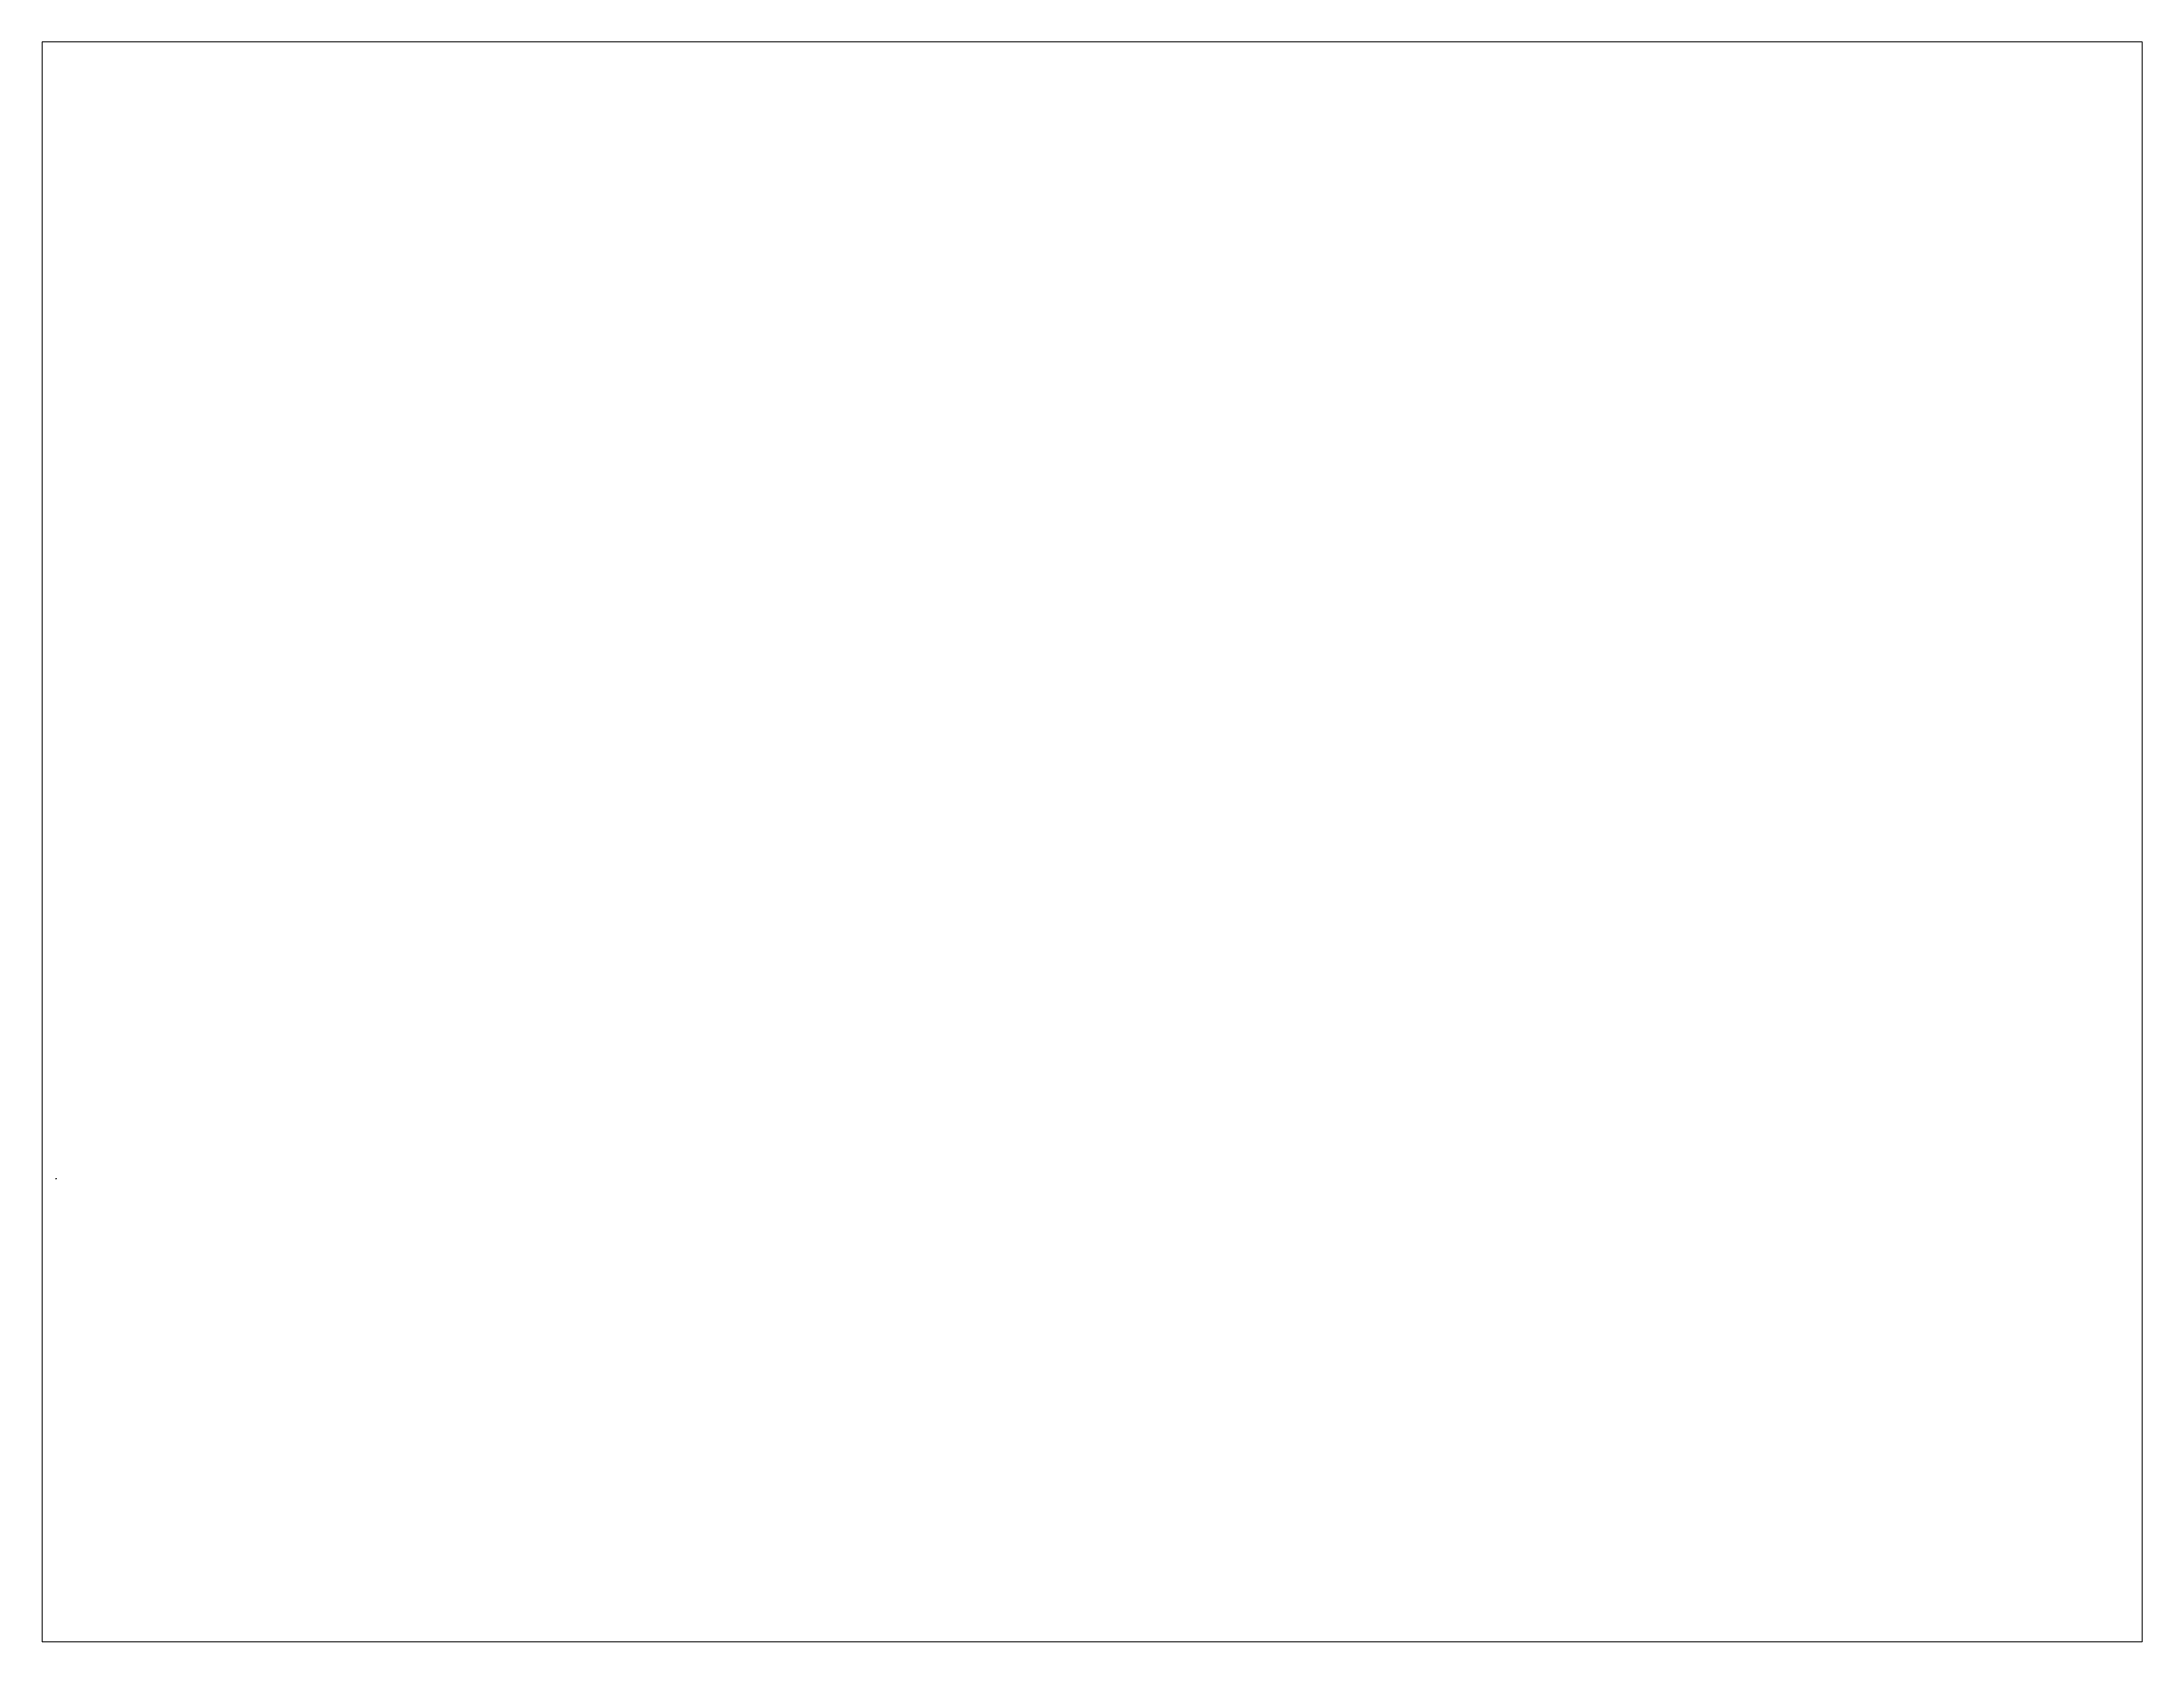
# Paper-space layout 'Layout1' of a CAD drawing. Header units: millimetres. Extents: x 1.05 to 9.45, y 0.8 to 7.2.
# The model-space entities are those that its viewports show. They can reach past a viewport. Long polylines and large blocks are cut down to what shows.
import ezdxf
from ezdxf.enums import TextEntityAlignment as Align

# ---------------------------------------------------------------- set-up
doc = ezdxf.new("R2010")
doc.units = ezdxf.units.MM
doc.header["$LTSCALE"] = 500
doc.header["$MEASUREMENT"] = 0
doc.linetypes.add('CENTER', pattern=[2, 1.25, -0.25, 0.25, -0.25])
doc.layers.add('rebar', color=6, linetype='Continuous')
doc.layers.add('stru', color=4, linetype='Continuous')
doc.styles.add('GHS', font='djdg.shx', dxfattribs={"bigfont": 'ghs.shx'})

# ---------------------------------------------------------------- blocks, each defined once
blk = doc.blocks.new('arw1')
at = {"color": 1}
blk.add_solid([(0, 0), (3, 1), (3, 0)], dxfattribs=at)

msp = doc.modelspace()

# ---------------------------------------------------------------- hatches: boundary and pattern name
at = {"layer": 'stru'}
h = msp.add_hatch(dxfattribs=at)
h.set_pattern_fill('ANSI31', color=1, scale=20, style=0)
h.set_pattern_definition([(45, (-31147.5566, 5750.306), (-1.76776695, 1.76776695), [])])
h.paths.add_polyline_path([(19, 0), (0, 0), (0, -13), (19, -13)])

# ---------------------------------------------------------------- linework, layer by layer
at = {"color": 1}
for p, q in [((1, 13), (-20, 13)), ((9, -2), (1, 13)), ((13, -2), (18, 14)), ((18, 14), (45, 14))]:
    msp.add_line(p, q, dxfattribs=at)
at = {"color": 1, "linetype": 'CENTER'}
msp.add_line((89, 8), (89, -29), dxfattribs=at)
at = {"color": 7, "const_width": 0.48}
for points in [[(4, -4, 1), (4, -4, 1)], [(4, -30, 1), (4, -30, 1)], [(4, -15, 1), (4, -15, 1)], [(11, -4, 1), (12, -4, 1)], [(11, -15, 1), (12, -15, 1)], [(11, -30, 1), (12, -30, 1)], [(19, -4, 1), (19, -4, 1)], [(19, -15, 1), (19, -15, 1)], [(19, -30, 1), (19, -30, 1)], [(27, -4, 1), (27, -4, 1)], [(27, -15, 1), (27, -15, 1)], [(27, -30, 1), (27, -30, 1)], [(31, -37, 1), (31, -37, 1)], [(31, -52, 1), (31, -52, 1)], [(31, -66, 1), (31, -66, 1)], [(34, -4, 1), (35, -4, 1)], [(34, -15, 1), (35, -15, 1)], [(34, -30, 1), (35, -30, 1)], [(38, -66, 1), (38, -66, 1)], [(42, -4, 1), (42, -4, 1)], [(45, -37, 1), (45, -37, 1)], [(45, -52, 1), (45, -52, 1)], [(45, -66, 1), (45, -66, 1)], [(50, -4, 1), (50, -4, 1)], [(57, -4, 1), (58, -4, 1)], [(65, -4, 1), (65, -4, 1)], [(73, -4, 1), (73, -4, 1)], [(80, -4, 1), (81, -4, 1)], [(88, -4, 1), (88, -4, 1)]]:
    msp.add_lwpolyline(points, format="xyb", close=True, dxfattribs=at)
at = {"layer": 'rebar', "color": 6}
for p, q in [((4, -4), (89, -4)), ((4, -4), (4, -30)), ((4, -15), (45, -15)), ((4, -30), (45, -30)), ((30, -4), (30, -67)), ((30, -67), (45, -67)), ((45, -4), (45, -67))]:
    msp.add_line(p, q, dxfattribs=at)
at = {"layer": 'rebar'}
for p, q in [((18, -2), (7, -2)), ((7, -2), (7, -19)), ((18, -19), (7, -19)), ((18, -2), (18, -19))]:
    msp.add_line(p, q, dxfattribs=at)
at = {"layer": 'stru'}
for p, q in [((0, 0), (89, 0)), ((0, 0), (0, -33)), ((19, 0), (19, -13)), ((19, -13), (0, -13)), ((0, -33), (27, -33)), ((27, -33), (27, -70)), ((27, -70), (49, -70)), ((49, -18), (49, -70))]:
    msp.add_line(p, q, dxfattribs=at)
at = {"layer": 'stru', "color": 2}
for p, q in [((47, -10), (47, -18)), ((47, -10), (89, -10)), ((47, -18), (89, -18))]:
    msp.add_line(p, q, dxfattribs=at)

# ---------------------------------------------------------------- block references
at = {"color": 1, "yscale": -1, "rotation": 117.8982278145887}
msp.add_blockref('arw1', (9, -2), dxfattribs=at)
at = {"color": 7, "rotation": 71.3418746778826}
msp.add_blockref('arw1', (13, -2), dxfattribs=at)

# ---------------------------------------------------------------- texts
at = {"color": 7, "style": 'GHS'}
for s, p in [('신축이음', (-2, 14)), ('연결철근', (-2, 9))]:
    msp.add_text(s, height=2.5, dxfattribs=at).set_placement(p, align=Align.RIGHT)
for s, p in [('무수축 콘크리트', (21, 15)), ('fck=40MPa', (21, 11))]:
    msp.add_text(s, height=2.5, dxfattribs=at).set_placement(p)

psp = doc.layouts.get("Layout1")

# ---------------------------------------------------------------- viewports
at = {"layer": '0'}
psp.add_viewport(center=(5.25, 4), size=(8.4, 6.4), view_center_point=(202801.2753, 65858.715), view_height=313138.683127, dxfattribs=at)

doc.saveas('drawing.dxf')
